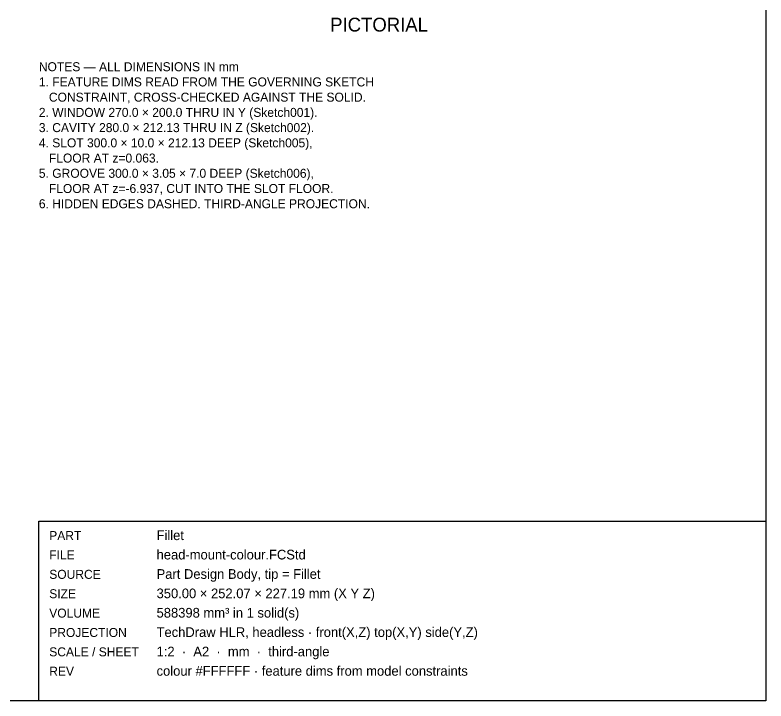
# Model space of a CAD drawing. Extents: x 6 to 588, y 6 to 414.
# Drawn here: x 371.1 to 588, y 6 to 204.2 of the extents above; entities that cross this region are included whole.
import ezdxf
from ezdxf.enums import TextEntityAlignment as Align

# ---------------------------------------------------------------- set-up
doc = ezdxf.new("R2010")
doc.units = 0
for name, color, linetype in [('FRAME', 250, 'CONTINUOUS'), ('LABEL', 7, 'CONTINUOUS'), ('TEXT', 7, 'CONTINUOUS')]:
    doc.layers.add(name, color=color, linetype=linetype)

msp = doc.modelspace()

# ---------------------------------------------------------------- linework, layer by layer
at = {"layer": 'FRAME'}
for p, q in [((588, 414), (588, 6)), ((378, 58), (588, 58)), ((378, 6), (378, 58)), ((588, 58), (588, 6)), ((588, 6), (6, 6)), ((588, 6), (378, 6))]:
    msp.add_line(p, q, dxfattribs=at)

# ---------------------------------------------------------------- texts
at = {"layer": 'LABEL'}
msp.add_text('PICTORIAL', height=4, dxfattribs=at).set_placement((476.2544, 199.4625), align=Align.CENTER)
at = {"layer": 'TEXT'}
for s, height, p in [('NOTES — ALL DIMENSIONS IN mm', 2.6, (378, 188)), ('1. FEATURE DIMS READ FROM THE GOVERNING SKETCH', 2.6, (378, 183.6)), ('   CONSTRAINT, CROSS-CHECKED AGAINST THE SOLID.', 2.6, (378, 179.2)), ('2. WINDOW 270.0 × 200.0 THRU IN Y (Sketch001).', 2.6, (378, 174.8)), ('3. CAVITY 280.0 × 212.13 THRU IN Z (Sketch002).', 2.6, (378, 170.4)), ('4. SLOT 300.0 × 10.0 × 212.13 DEEP (Sketch005),', 2.6, (378, 166)), ('   FLOOR AT z=0.063.', 2.6, (378, 161.6)), ('5. GROOVE 300.0 × 3.05 × 7.0 DEEP (Sketch006),', 2.6, (378, 157.2)), ('   FLOOR AT z=-6.937, CUT INTO THE SLOT FLOOR.', 2.6, (378, 152.8)), ('6. HIDDEN EDGES DASHED. THIRD-ANGLE PROJECTION.', 2.6, (378, 148.4)), ('PART', 2.6, (381, 52.5)), ('Fillet', 2.8, (412, 52.5)), ('FILE', 2.6, (381, 46.9)), ('head-mount-colour.FCStd', 2.8, (412, 46.9)), ('SOURCE', 2.6, (381, 41.3)), ('Part Design Body, tip = Fillet', 2.8, (412, 41.3)), ('SIZE', 2.6, (381, 35.7)), ('350.00 × 252.07 × 227.19 mm (X Y Z)', 2.8, (412, 35.7)), ('VOLUME', 2.6, (381, 30.1)), ('588398 mm³ in 1 solid(s)', 2.8, (412, 30.1)), ('PROJECTION', 2.6, (381, 24.5)), ('TechDraw HLR, headless · front(X,Z) top(X,Y) side(Y,Z)', 2.8, (412, 24.5)), ('1:2  ·  A2  ·  mm  ·  third-angle', 2.8, (412, 18.9)), ('SCALE / SHEET', 2.6, (381, 18.9)), ('REV', 2.6, (381, 13.3)), ('colour #FFFFFF · feature dims from model constraints', 2.8, (412, 13.3))]:
    msp.add_text(s, height=height, dxfattribs=at).set_placement(p)

doc.saveas('drawing.dxf')
